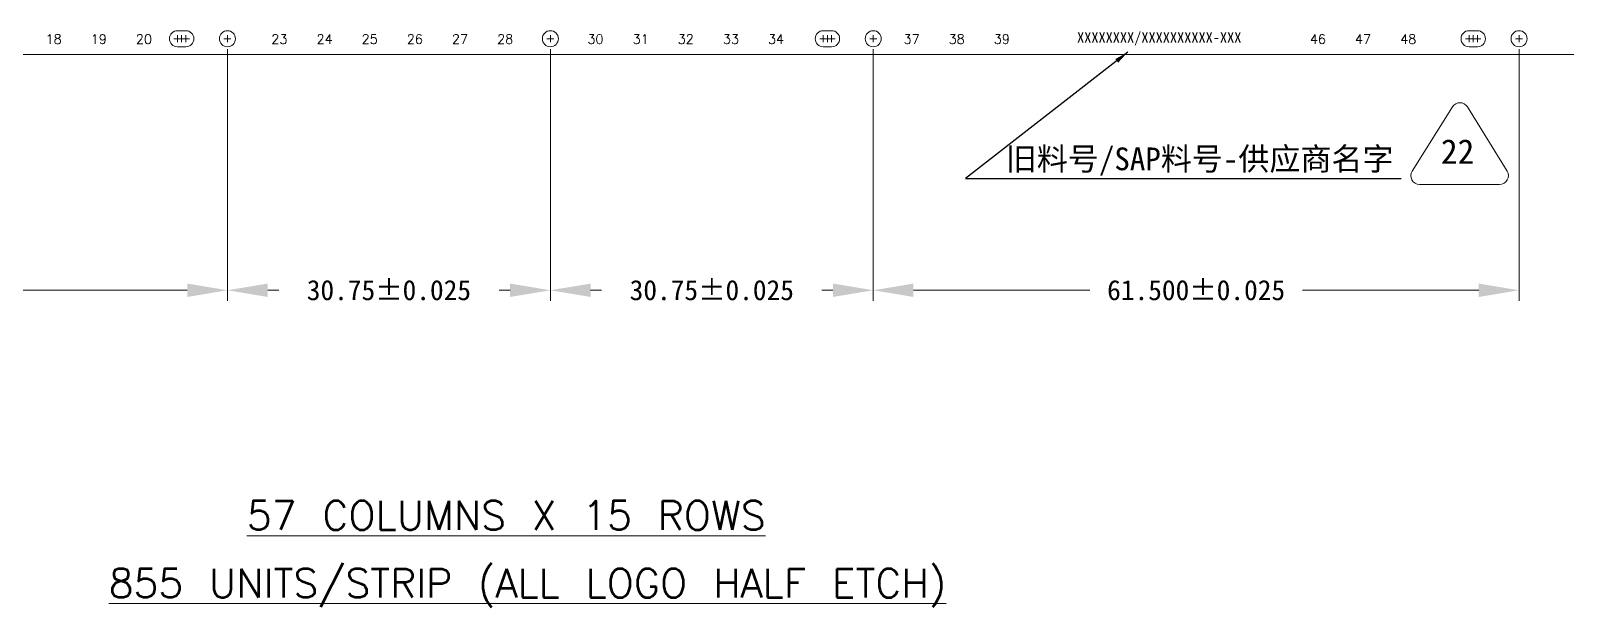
# Model space of a CAD drawing. Header units: millimetres. Extents: x 2103 to 2391, y 501 to 745.
# Drawn here: x 2171 to 2214.88, y 565.4 to 581.88 of the extents above; entities that cross this region are included whole.
import ezdxf

# ---------------------------------------------------------------- set-up
doc = ezdxf.new("R2010")
doc.units = ezdxf.units.MM
doc.layers.add('1', color=7, linetype='Continuous', lineweight=18)
doc.layers.add('1D', color=4, linetype='Continuous', lineweight=18)
doc.layers.add('标注', color=4, linetype='Continuous')
doc.styles.add('SIMPLEX', font='simplex.shx', dxfattribs={"bigfont": 'gbcbig.shx'})
doc.styles.get("Standard").update_dxf_attribs({"font": 'txt', "bigfont": 'gbcbig.shx'})
doc.styles.add('宋体', font='')
doc.styles.get('宋体').set_extended_font_data('宋体')
doc.dimstyles.new('ISO-25', dxfattribs={"dimtxt": 0.12, "dimasz": 0.18, "dimexe": 0.15, "dimexo": 0.1, "dimgap": 0.1, "dimtad": 1, "dimdec": 3, "dimzin": 0, "dimdsep": 46, "dimtxsty": '宋体', "dimcen": 1, "dimazin": 0, "dimtfac": 1, "dimtmove": 0, "dimatfit": 3, "dimfxl": 1, "dimarcsym": 0})

msp = doc.modelspace()

# ---------------------------------------------------------------- hatches: boundary and pattern name
at = {"layer": '标注', "lineweight": 0}
for points in [[(2175.47522, 574.65102), (2175.47522, 574.26769), (2176.62522, 574.45936)], [(2177.77522, 574.65102), (2177.77522, 574.26769), (2176.62522, 574.45936)], [(2184.70022, 574.65102), (2184.70022, 574.26769), (2185.85022, 574.45936)], [(2187.00022, 574.65102), (2187.00022, 574.26769), (2185.85022, 574.45936)], [(2193.92522, 574.65102), (2193.92522, 574.26769), (2195.07522, 574.45936)], [(2196.22522, 574.65102), (2196.22522, 574.26769), (2195.07522, 574.45936)], [(2212.37522, 574.65102), (2212.37522, 574.26769), (2213.52522, 574.45936)]]:
    msp.add_hatch(color=256, dxfattribs=at).paths.add_polyline_path(points, flags=0)

# ---------------------------------------------------------------- linework, layer by layer
at = {"color": 6, "linetype": 'ByBlock', "lineweight": 0}
msp.add_lwpolyline([(2224.10022, 581.19453), (2147.30022, 581.19453), (2147.00022, 581.49453), (2147.00022, 581.49453), (2147.00022, 581.49453)], dxfattribs=at)
at = {"layer": '1', "lineweight": 0}
for points in [[(2175.43662, 581.41953, 1), (2175.43662, 581.87673), (2175.19662, 581.87673, 1), (2175.19662, 581.41953)], [(2193.88662, 581.41953, 1), (2193.88662, 581.87673), (2193.64662, 581.87673, 1), (2193.64662, 581.41953)], [(2212.33662, 581.41953, 1), (2212.33662, 581.87673), (2212.09662, 581.87673, 1), (2212.09662, 581.41953)]]:
    msp.add_lwpolyline(points, format="xyb", close=True, dxfattribs=at)
for centre in [(2176.62522, 581.64813), (2185.85022, 581.64813), (2195.07522, 581.64813), (2213.52522, 581.64813)]:
    msp.add_circle(centre, 0.2286, dxfattribs=at)
at = {"layer": '1D', "lineweight": 0}
for p, q in [((2175.19662, 581.54813), (2175.19662, 581.74813)), ((2175.31662, 581.54813), (2175.31662, 581.74813)), ((2175.43662, 581.54813), (2175.43662, 581.74813)), ((2176.62522, 581.54813), (2176.62522, 581.74813)), ((2185.85022, 581.54813), (2185.85022, 581.74813)), ((2193.64662, 581.54813), (2193.64662, 581.74813)), ((2193.76662, 581.54813), (2193.76662, 581.74813)), ((2193.88662, 581.54813), (2193.88662, 581.74813)), ((2195.07522, 581.54813), (2195.07522, 581.74813)), ((2212.09662, 581.54813), (2212.09662, 581.74813)), ((2212.21662, 581.54813), (2212.21662, 581.74813)), ((2212.33662, 581.54813), (2212.33662, 581.74813)), ((2213.52522, 581.54813), (2213.52522, 581.74813)), ((2175.09662, 581.64813), (2175.29662, 581.64813)), ((2175.21662, 581.64813), (2175.41662, 581.64813)), ((2175.33662, 581.64813), (2175.53662, 581.64813)), ((2176.52522, 581.64813), (2176.72522, 581.64813)), ((2185.75022, 581.64813), (2185.95022, 581.64813)), ((2193.54662, 581.64813), (2193.74662, 581.64813)), ((2193.66662, 581.64813), (2193.86662, 581.64813)), ((2193.78662, 581.64813), (2193.98662, 581.64813)), ((2194.97522, 581.64813), (2195.17522, 581.64813)), ((2211.99662, 581.64813), (2212.19662, 581.64813)), ((2212.11662, 581.64813), (2212.31662, 581.64813)), ((2212.23662, 581.64813), (2212.43662, 581.64813)), ((2213.42522, 581.64813), (2213.62522, 581.64813))]:
    msp.add_line(p, q, dxfattribs=at)
at = {"layer": '标注', "lineweight": 0}
for p, q in [((2176.62522, 581.34813), (2176.62522, 574.15936)), ((2176.62522, 581.34813), (2176.62522, 574.15936)), ((2185.85022, 581.34813), (2185.85022, 574.15936)), ((2185.85022, 581.34813), (2185.85022, 574.15936)), ((2195.07522, 581.34813), (2195.07522, 574.15936)), ((2195.07522, 581.34813), (2195.07522, 574.15936)), ((2213.52522, 581.34813), (2213.52522, 574.15936)), ((2175.47522, 574.45936), (2170.43831, 574.45936)), ((2177.77522, 574.45936), (2178.0901, 574.45936)), ((2184.70022, 574.45936), (2184.38534, 574.45936)), ((2187.00022, 574.45936), (2187.3151, 574.45936)), ((2193.92522, 574.45936), (2193.61034, 574.45936)), ((2196.22522, 574.45936), (2201.26212, 574.45936)), ((2212.37522, 574.45936), (2207.33831, 574.45936))]:
    msp.add_line(p, q, dxfattribs=at)
at = {"layer": '标注', "color": 6, "lineweight": 0, "ltscale": 2, "elevation": 0.00273}
msp.add_lwpolyline([(2212.04932, 579.70112), (2213.18381, 577.86434, -0.58729158), (2212.971, 577.48276), (2210.68196, 577.48276, -0.58994045), (2210.47019, 577.86601), (2211.62474, 579.70279, -0.5551437)], format="xyb", close=True, dxfattribs=at)

# ---------------------------------------------------------------- texts
at = {"layer": '标注', "color": 4, "lineweight": 0, "style": '宋体'}
msp.add_text('旧料号/SAP料号-供应商名字', height=0.65, dxfattribs=at).set_placement((2198.86194, 577.88933, 0.12213))
at = {"layer": '标注', "lineweight": 0, "char_height": 0.2678572, "attachment_point": 5, "style": '宋体'}
for s, insert in [('{\\Fsimplex|c134;18}', (2171.65883, 581.6367)), ('{\\Fsimplex|c134;19}', (2172.94883, 581.6367)), ('{\\Fsimplex|c134;20}', (2174.23883, 581.6367)), ('{\\Fsimplex|c134;23}', (2178.10883, 581.6367)), ('{\\Fsimplex|c134;24}', (2179.39883, 581.6367)), ('{\\Fsimplex|c134;25}', (2180.68883, 581.6367)), ('{\\Fsimplex|c134;26}', (2181.97883, 581.6367)), ('{\\Fsimplex|c134;27}', (2183.26883, 581.6367)), ('{\\Fsimplex|c134;28}', (2184.55883, 581.6367)), ('{\\Fsimplex|c134;30}', (2187.13883, 581.6367)), ('{\\Fsimplex|c134;31}', (2188.42883, 581.6367)), ('{\\Fsimplex|c134;32}', (2189.71883, 581.6367)), ('{\\Fsimplex|c134;33}', (2191.00883, 581.6367)), ('{\\Fsimplex|c134;34}', (2192.29883, 581.6367)), ('{\\Fsimplex|c134;37}', (2196.16883, 581.6367)), ('{\\Fsimplex|c134;38}', (2197.45883, 581.6367)), ('{\\Fsimplex|c134;39}', (2198.74883, 581.6367)), ('{\\Fsimplex|c134;46}', (2207.77883, 581.6367)), ('{\\Fsimplex|c134;47}', (2209.06883, 581.6367)), ('{\\Fsimplex|c134;48}', (2210.35883, 581.6367))]:
    msp.add_mtext(s, dxfattribs=dict(at, insert=insert))
at = {"layer": '标注', "lineweight": 0, "attachment_point": 5}
for s, insert, char_height, width, style in [('{\\fSimSun|b0|i0|c134|p2;\\C4;XXXXXXXX/XXXXXXXXXX-XXX}', (2203.24514, 581.64813), 0.3, 11.4854662, 'SIMPLEX'), ('30.75%%P0.025', (2181.23772, 574.45936), 0.575, 16.4285714, '宋体'), ('30.75%%P0.025', (2190.46272, 574.45936), 0.575, 16.4285714, '宋体'), ('61.500%%P0.025', (2204.30022, 574.45936), 0.575, 17.9892857, '宋体')]:
    msp.add_mtext(s, dxfattribs=dict(at, insert=insert, char_height=char_height, width=width, style=style))
at = {"layer": '标注', "linetype": 'ByBlock', "lineweight": 0, "insert": (2211.77002, 578.42414), "char_height": 0.7, "width": 0.9682738, "attachment_point": 5, "style": '宋体'}
msp.add_mtext('22', dxfattribs=at)
at = {"layer": '标注', "lineweight": 0, "insert": (2184.59035, 568.71417, -0.02049), "char_height": 0.826875, "attachment_point": 5, "bg_fill": 2}
msp.add_mtext('{\\L\\P57 COLUMNS X 15 ROWS}', dxfattribs=at)
at = {"layer": '标注', "lineweight": 0, "insert": (2185.19375, 565.95089, -0.07585), "char_height": 0.826875, "attachment_point": 5}
msp.add_mtext('{\\L855 UNITS/STRIP (ALL LOGO HALF ETCH)}', dxfattribs=at)

# ---------------------------------------------------------------- leaders
at = {"layer": '标注', "color": 4, "lineweight": 0}
msp.add_leader([(2202.34658, 581.26096, 0.09577), (2197.70721, 577.64947, 0.09577), (2210.15835, 577.64947, 0.09577)], dimstyle='ISO-25', override={"dimasz": 0.4, "dimtad": 0}, dxfattribs=at)

doc.saveas('drawing.dxf')
